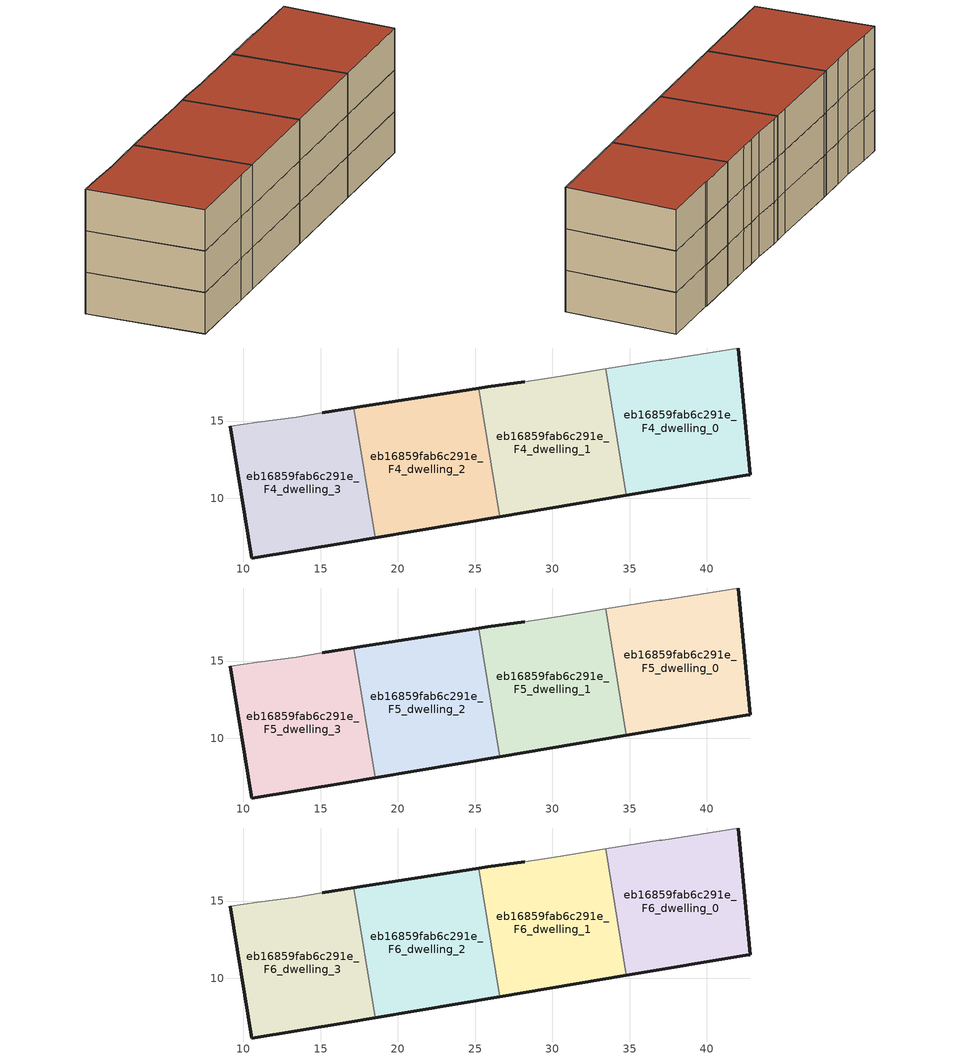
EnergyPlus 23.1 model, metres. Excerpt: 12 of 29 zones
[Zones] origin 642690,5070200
eb16859fab6c291e_F4_dwelling_0
 floor to eb16859fab6c291e_F3_dwelling_0 (EU_floor_Construction): 42.83,11.53 42.03,19.73 37.13,18.93 36.93,18.93 33.46,18.37 34.79,10.19 42.73,11.53 z12
 wall outside (EU_wall_Construction): 42.03,19.73 42.83,11.53 42.73,11.53 34.8,10.19 z12:15
 wall adiabatic (EU_wall_Construction): 33.46,18.37 36.93,18.93 37.13,18.93 42.03,19.73 z12:15
 wall to eb16859fab6c291e_F4_dwelling_1 (EU_wall_Construction): 34.8,10.19 33.46,18.37 z12:15
eb16859fab6c291e_F4_dwelling_1
 floor to eb16859fab6c291e_F3_dwelling_1 (EU_floor_Construction): 34.79,10.19 33.46,18.37 30.72,17.93 29.52,17.73 28.22,17.53 25.82,17.23 25.23,17.13 26.59,8.81 z12
 wall outside (EU_wall_Construction): 34.8,10.19 26.59,8.81 / 25.23,17.13 25.82,17.23 28.22,17.53 z12:15
 wall adiabatic (EU_wall_Construction): 28.22,17.53 29.52,17.73 30.72,17.93 33.46,18.37 z12:15
 wall to eb16859fab6c291e_F4_dwelling_2 (EU_wall_Construction): 26.59,8.81 25.23,17.13 z12:15
eb16859fab6c291e_F4_dwelling_2
 floor to eb16859fab6c291e_F3_dwelling_2 (EU_floor_Construction): 26.59,8.81 25.23,17.13 24.02,16.93 17.51,15.93 17.14,15.87 18.52,7.45 z12
 wall outside (EU_wall_Construction): 26.59,8.81 18.52,7.45 / 17.14,15.87 17.52,15.93 24.02,16.93 25.23,17.13 z12:15
 wall to eb16859fab6c291e_F4_dwelling_3 (EU_wall_Construction): 18.52,7.45 17.14,15.87 z12:15
eb16859fab6c291e_F4_dwelling_3
 floor to eb16859fab6c291e_F3_dwelling_3 (EU_floor_Construction): 18.52,7.45 17.14,15.87 15.11,15.54 13.41,15.24 10.91,14.94 9.13,14.65 10.52,6.13 16.61,7.13 z12
 wall outside (EU_wall_Construction): 15.11,15.54 17.14,15.87 / 18.52,7.45 16.61,7.13 10.52,6.13 9.13,14.65 z12:15
 wall adiabatic (EU_wall_Construction): 9.13,14.65 10.91,14.94 13.41,15.24 15.11,15.54 z12:15
eb16859fab6c291e_F5_dwelling_0
 floor to eb16859fab6c291e_F4_dwelling_0 (EU_floor_Construction): 42.83,11.53 42.03,19.73 37.13,18.93 36.93,18.93 33.46,18.37 34.79,10.19 42.73,11.53 z15
 wall outside (EU_wall_Construction): 42.03,19.73 42.83,11.53 42.73,11.53 34.8,10.19 z15:18
 wall adiabatic (EU_wall_Construction): 33.46,18.37 36.93,18.93 37.13,18.93 42.03,19.73 z15:18
 wall to eb16859fab6c291e_F5_dwelling_1 (EU_wall_Construction): 34.8,10.19 33.46,18.37 z15:18
eb16859fab6c291e_F5_dwelling_1
 floor to eb16859fab6c291e_F4_dwelling_1 (EU_floor_Construction): 34.79,10.19 33.46,18.37 30.72,17.93 29.52,17.73 28.22,17.53 25.82,17.23 25.23,17.13 26.59,8.81 z15
 wall outside (EU_wall_Construction): 34.8,10.19 26.59,8.81 / 25.23,17.13 25.82,17.23 28.22,17.53 z15:18
 wall adiabatic (EU_wall_Construction): 28.22,17.53 29.52,17.73 30.72,17.93 33.46,18.37 z15:18
 wall to eb16859fab6c291e_F5_dwelling_2 (EU_wall_Construction): 26.59,8.81 25.23,17.13 z15:18
eb16859fab6c291e_F5_dwelling_2
 floor to eb16859fab6c291e_F4_dwelling_2 (EU_floor_Construction): 26.59,8.81 25.23,17.13 24.02,16.93 17.51,15.93 17.14,15.87 18.52,7.45 z15
 wall outside (EU_wall_Construction): 26.59,8.81 18.52,7.45 / 17.14,15.87 17.52,15.93 24.02,16.93 25.23,17.13 z15:18
 wall to eb16859fab6c291e_F5_dwelling_3 (EU_wall_Construction): 18.52,7.45 17.14,15.87 z15:18
eb16859fab6c291e_F5_dwelling_3
 floor to eb16859fab6c291e_F4_dwelling_3 (EU_floor_Construction): 18.52,7.45 17.14,15.87 15.11,15.54 13.41,15.24 10.91,14.94 9.13,14.65 10.52,6.13 16.61,7.13 z15
 wall outside (EU_wall_Construction): 15.11,15.54 17.14,15.87 / 18.52,7.45 16.61,7.13 10.52,6.13 9.13,14.65 z15:18
 wall adiabatic (EU_wall_Construction): 9.13,14.65 10.91,14.94 13.41,15.24 15.11,15.54 z15:18
eb16859fab6c291e_F6_dwelling_0
 floor to eb16859fab6c291e_F5_dwelling_0 (EU_floor_Construction): 42.83,11.53 42.03,19.73 37.13,18.93 36.93,18.93 33.46,18.37 34.79,10.19 42.73,11.53 z18
 wall outside (EU_wall_Construction): 42.03,19.73 42.83,11.53 42.73,11.53 34.8,10.19 z18:21
 wall adiabatic (EU_wall_Construction): 33.46,18.37 36.93,18.93 37.13,18.93 42.03,19.73 z18:21
 wall to eb16859fab6c291e_F6_dwelling_1 (EU_wall_Construction): 34.8,10.19 33.46,18.37 z18:21
 roof outside (EU_roof_Construction): 42.03,19.73 42.83,11.53 42.73,11.53 34.8,10.19 33.46,18.37 36.93,18.93 37.13,18.93 z21
eb16859fab6c291e_F6_dwelling_1
 floor to eb16859fab6c291e_F5_dwelling_1 (EU_floor_Construction): 34.79,10.19 33.46,18.37 30.72,17.93 29.52,17.73 28.22,17.53 25.82,17.23 25.23,17.13 26.59,8.81 z18
 wall outside (EU_wall_Construction): 34.8,10.19 26.59,8.81 / 25.23,17.13 25.82,17.23 28.22,17.53 z18:21
 wall adiabatic (EU_wall_Construction): 28.22,17.53 29.52,17.73 30.72,17.93 33.46,18.37 z18:21
 wall to eb16859fab6c291e_F6_dwelling_2 (EU_wall_Construction): 26.59,8.81 25.23,17.13 z18:21
 roof outside (EU_roof_Construction): 33.46,18.37 34.8,10.19 26.59,8.81 25.23,17.13 25.82,17.23 28.22,17.53 29.52,17.73 30.72,17.93 z21
eb16859fab6c291e_F6_dwelling_2
 floor to eb16859fab6c291e_F5_dwelling_2 (EU_floor_Construction): 26.59,8.81 25.23,17.13 24.02,16.93 17.51,15.93 17.14,15.87 18.52,7.45 z18
 wall outside (EU_wall_Construction): 26.59,8.81 18.52,7.45 / 17.14,15.87 17.52,15.93 24.02,16.93 25.23,17.13 z18:21
 wall to eb16859fab6c291e_F6_dwelling_3 (EU_wall_Construction): 18.52,7.45 17.14,15.87 z18:21
 roof outside (EU_roof_Construction): 25.23,17.13 26.59,8.81 18.52,7.45 17.14,15.87 17.52,15.93 24.02,16.93 z21
eb16859fab6c291e_F6_dwelling_3
 floor to eb16859fab6c291e_F5_dwelling_3 (EU_floor_Construction): 18.52,7.45 17.14,15.87 15.11,15.54 13.41,15.24 10.91,14.94 9.13,14.65 10.52,6.13 16.61,7.13 z18
 wall outside (EU_wall_Construction): 15.11,15.54 17.14,15.87 / 18.52,7.45 16.61,7.13 10.52,6.13 9.13,14.65 z18:21
 wall adiabatic (EU_wall_Construction): 9.13,14.65 10.91,14.94 13.41,15.24 15.11,15.54 z18:21
 roof outside (EU_roof_Construction): 17.14,15.87 18.52,7.45 16.61,7.13 10.52,6.13 9.13,14.65 10.91,14.94 13.41,15.24 15.11,15.54 z21
[Building]
EU S2 Campaign: North Axis=0; Terrain=City; Solar Distribution=FullExterior
[Site:Location]
Lyon-Bron: Latitude=45.75; Longitude=5; Time Zone=1; Elevation=198
[SizingPeriod:WeatherFileDays]
AnnualSizingPeriod: Begin Month=1; Begin Day of Month=1; End Month=12; End Day of Month=31; Day of Week for Start Day=Monday; Use Weather File Daylight Saving Period=No; Use Weather File Rain and Snow Indicators=No
[MATERIAL]
EU_InternalMass_Material: Roughness=MediumRough; Thickness=0.1; Conductivity=1; Density=1800; Specific Heat=900; Thermal Absorptance=0.9; Solar Absorptance=0.7; Visible Absorptance=0.7
[MATERIAL:NOMASS] Roughness=MediumRough; Thermal Absorptance=0.9; Solar Absorptance=0.7; Visible Absorptance=0.7
Name | Thermal Resistance
EU_wall_NoMass | 0.776494
EU_roof_NoMass | 0.486893
EU_floor_NoMass | 0.421597
[CONSTRUCTION]
EU_wall_Construction: EU_wall_NoMass
EU_roof_Construction: EU_roof_NoMass
EU_floor_Construction: EU_floor_NoMass
EU_InternalMass_Construction: EU_InternalMass_Material
[ZONE] Type=1; Multiplier=1; Ceiling Height=autocalculate; Floor Area=autocalculate; Part of Total Floor Area=Yes
Name | Volume
eb16859fab6c291e_F4_dwelling_0; eb16859fab6c291e_F5_dwelling_0; eb16859fab6c291e_F6_dwelling_0 | 208.197
eb16859fab6c291e_F4_dwelling_1; eb16859fab6c291e_F5_dwelling_1; eb16859fab6c291e_F6_dwelling_1 | 208.219
eb16859fab6c291e_F4_dwelling_2; eb16859fab6c291e_F5_dwelling_2; eb16859fab6c291e_F6_dwelling_2 | 208.201
eb16859fab6c291e_F4_dwelling_3; eb16859fab6c291e_F5_dwelling_3; eb16859fab6c291e_F6_dwelling_3 | 208.21
[INTERNALMASS] Construction=EU_InternalMass_Construction
Name | Zone or ZoneList | Surface Area
eb16859fab6c291e_F4_dwelling_0_EU_InternalMass | eb16859fab6c291e_F4_dwelling_0 | 86.7494
eb16859fab6c291e_F4_dwelling_1_EU_InternalMass | eb16859fab6c291e_F4_dwelling_1 | 86.7518
eb16859fab6c291e_F4_dwelling_2_EU_InternalMass | eb16859fab6c291e_F4_dwelling_2 | 86.7534
eb16859fab6c291e_F4_dwelling_3_EU_InternalMass | eb16859fab6c291e_F4_dwelling_3 | 86.7497
eb16859fab6c291e_F5_dwelling_0_EU_InternalMass | eb16859fab6c291e_F5_dwelling_0 | 86.7494
eb16859fab6c291e_F5_dwelling_1_EU_InternalMass | eb16859fab6c291e_F5_dwelling_1 | 86.7518
eb16859fab6c291e_F5_dwelling_2_EU_InternalMass | eb16859fab6c291e_F5_dwelling_2 | 86.7534
eb16859fab6c291e_F5_dwelling_3_EU_InternalMass | eb16859fab6c291e_F5_dwelling_3 | 86.7497
eb16859fab6c291e_F6_dwelling_0_EU_InternalMass | eb16859fab6c291e_F6_dwelling_0 | 86.7494
eb16859fab6c291e_F6_dwelling_1_EU_InternalMass | eb16859fab6c291e_F6_dwelling_1 | 86.7518
eb16859fab6c291e_F6_dwelling_2_EU_InternalMass | eb16859fab6c291e_F6_dwelling_2 | 86.7534
eb16859fab6c291e_F6_dwelling_3_EU_InternalMass | eb16859fab6c291e_F6_dwelling_3 | 86.7497
[OTHEREQUIPMENT] Fuel Type=Electricity; Design Level Calculation Method=Watts/Area; Power per Zone Floor Area=1; Fraction Latent=0; Fraction Radiant=0; Fraction Lost=0; Carbon Dioxide Generation Rate=0; EndUse Subcategory=EU_Step8_InternalGains
Name | Zone or ZoneList or Space or SpaceList | Schedule
EU_Step8_InternalGain_eb16859fab6c291e_F4_dwelling_0_f000 | eb16859fab6c291e_F4_dwelling_0 | EU_Step8_GainSchedule_eb16859fab6c291e_F4_dwelling_0_f000
EU_Step8_InternalGain_eb16859fab6c291e_F4_dwelling_1_f000 | eb16859fab6c291e_F4_dwelling_1 | EU_Step8_GainSchedule_eb16859fab6c291e_F4_dwelling_1_f000
EU_Step8_InternalGain_eb16859fab6c291e_F4_dwelling_2_f000 | eb16859fab6c291e_F4_dwelling_2 | EU_Step8_GainSchedule_eb16859fab6c291e_F4_dwelling_2_f000
EU_Step8_InternalGain_eb16859fab6c291e_F4_dwelling_3_f000 | eb16859fab6c291e_F4_dwelling_3 | EU_Step8_GainSchedule_eb16859fab6c291e_F4_dwelling_3_f000
EU_Step8_InternalGain_eb16859fab6c291e_F5_dwelling_0_f000 | eb16859fab6c291e_F5_dwelling_0 | EU_Step8_GainSchedule_eb16859fab6c291e_F5_dwelling_0_f000
EU_Step8_InternalGain_eb16859fab6c291e_F5_dwelling_1_f000 | eb16859fab6c291e_F5_dwelling_1 | EU_Step8_GainSchedule_eb16859fab6c291e_F5_dwelling_1_f000
EU_Step8_InternalGain_eb16859fab6c291e_F5_dwelling_2_f000 | eb16859fab6c291e_F5_dwelling_2 | EU_Step8_GainSchedule_eb16859fab6c291e_F5_dwelling_2_f000
EU_Step8_InternalGain_eb16859fab6c291e_F5_dwelling_3_f000 | eb16859fab6c291e_F5_dwelling_3 | EU_Step8_GainSchedule_eb16859fab6c291e_F5_dwelling_3_f000
EU_Step8_InternalGain_eb16859fab6c291e_F6_dwelling_0_f000 | eb16859fab6c291e_F6_dwelling_0 | EU_Step8_GainSchedule_eb16859fab6c291e_F6_dwelling_0_f000
EU_Step8_InternalGain_eb16859fab6c291e_F6_dwelling_1_f000 | eb16859fab6c291e_F6_dwelling_1 | EU_Step8_GainSchedule_eb16859fab6c291e_F6_dwelling_1_f000
EU_Step8_InternalGain_eb16859fab6c291e_F6_dwelling_2_f000 | eb16859fab6c291e_F6_dwelling_2 | EU_Step8_GainSchedule_eb16859fab6c291e_F6_dwelling_2_f000
EU_Step8_InternalGain_eb16859fab6c291e_F6_dwelling_3_f000 | eb16859fab6c291e_F6_dwelling_3 | EU_Step8_GainSchedule_eb16859fab6c291e_F6_dwelling_3_f000
[ZONEVENTILATION:DESIGNFLOWRATE] Schedule=EU_AlwaysOn; Design Flow Rate Calculation Method=AirChanges/Hour; Air Changes per Hour=0.693814; Ventilation Type=Natural; Fan Pressure Rise=0; Fan Total Efficiency=1; Constant Term Coefficient=1; Temperature Term Coefficient=0; Velocity Term Coefficient=0; Velocity Squared Term Coefficient=0; Minimum Indoor Temperature=-100; Maximum Indoor Temperature=100; Delta Temperature=-100; Minimum Outdoor Temperature=-100; Maximum Outdoor Temperature=100; Maximum Wind Speed=40
Name | Zone or ZoneList or Space or SpaceList
EU_ConstantAir_eb16859fab6c291e_F4_dwelling_0 | eb16859fab6c291e_F4_dwelling_0
EU_ConstantAir_eb16859fab6c291e_F4_dwelling_1 | eb16859fab6c291e_F4_dwelling_1
EU_ConstantAir_eb16859fab6c291e_F4_dwelling_2 | eb16859fab6c291e_F4_dwelling_2
EU_ConstantAir_eb16859fab6c291e_F4_dwelling_3 | eb16859fab6c291e_F4_dwelling_3
EU_ConstantAir_eb16859fab6c291e_F5_dwelling_0 | eb16859fab6c291e_F5_dwelling_0
EU_ConstantAir_eb16859fab6c291e_F5_dwelling_1 | eb16859fab6c291e_F5_dwelling_1
EU_ConstantAir_eb16859fab6c291e_F5_dwelling_2 | eb16859fab6c291e_F5_dwelling_2
EU_ConstantAir_eb16859fab6c291e_F5_dwelling_3 | eb16859fab6c291e_F5_dwelling_3
EU_ConstantAir_eb16859fab6c291e_F6_dwelling_0 | eb16859fab6c291e_F6_dwelling_0
EU_ConstantAir_eb16859fab6c291e_F6_dwelling_1 | eb16859fab6c291e_F6_dwelling_1
EU_ConstantAir_eb16859fab6c291e_F6_dwelling_2 | eb16859fab6c291e_F6_dwelling_2
EU_ConstantAir_eb16859fab6c291e_F6_dwelling_3 | eb16859fab6c291e_F6_dwelling_3
[HVACTEMPLATE:ZONE:IDEALLOADSAIRSYSTEM] System Availability Schedule=EU_AlwaysOn; Maximum Heating Supply Air Temperature=50; Minimum Cooling Supply Air Temperature=13; Maximum Heating Supply Air Humidity Ratio=0.0156; Minimum Cooling Supply Air Humidity Ratio=0.0077; Heating Limit=NoLimit; Cooling Limit=NoLimit; Heating Availability Schedule=EU_AlwaysOn; Cooling Availability Schedule=EU_CoolingOff; Dehumidification Control Type=ConstantSensibleHeatRatio; Cooling Sensible Heat Ratio=0.7; Dehumidification Setpoint=60; Humidification Control Type=None; Humidification Setpoint=30; Outdoor Air Method=None; Outdoor Air Flow Rate per Person=0.00944; Outdoor Air Flow Rate per Zone Floor Area=0; Outdoor Air Flow Rate per Zone=0; Demand Controlled Ventilation Type=None; Outdoor Air Economizer Type=NoEconomizer; Heat Recovery Type=None; Sensible Heat Recovery Effectiveness=0.7; Latent Heat Recovery Effectiveness=0.65
Name | Template Thermostat
eb16859fab6c291e_F4_dwelling_0 | EU_HeatOnly_eb16859fab6c291e_F4_dwelling_0
eb16859fab6c291e_F4_dwelling_1 | EU_HeatOnly_eb16859fab6c291e_F4_dwelling_1
eb16859fab6c291e_F4_dwelling_2 | EU_HeatOnly_eb16859fab6c291e_F4_dwelling_2
eb16859fab6c291e_F4_dwelling_3 | EU_HeatOnly_eb16859fab6c291e_F4_dwelling_3
eb16859fab6c291e_F5_dwelling_0 | EU_HeatOnly_eb16859fab6c291e_F5_dwelling_0
eb16859fab6c291e_F5_dwelling_1 | EU_HeatOnly_eb16859fab6c291e_F5_dwelling_1
eb16859fab6c291e_F5_dwelling_2 | EU_HeatOnly_eb16859fab6c291e_F5_dwelling_2
eb16859fab6c291e_F5_dwelling_3 | EU_HeatOnly_eb16859fab6c291e_F5_dwelling_3
eb16859fab6c291e_F6_dwelling_0 | EU_HeatOnly_eb16859fab6c291e_F6_dwelling_0
eb16859fab6c291e_F6_dwelling_1 | EU_HeatOnly_eb16859fab6c291e_F6_dwelling_1
eb16859fab6c291e_F6_dwelling_2 | EU_HeatOnly_eb16859fab6c291e_F6_dwelling_2
eb16859fab6c291e_F6_dwelling_3 | EU_HeatOnly_eb16859fab6c291e_F6_dwelling_3
[SIZING:ZONE] Zone Cooling Design Supply Air Temperature Input Method=SupplyAirTemperature; Zone Cooling Design Supply Air Temperature=13; Zone Heating Design Supply Air Temperature Input Method=SupplyAirTemperature; Zone Heating Design Supply Air Temperature=50; Zone Cooling Design Supply Air Humidity Ratio=0.008; Zone Heating Design Supply Air Humidity Ratio=0.008; Cooling Design Air Flow Method=DesignDay; Cooling Design Air Flow Rate=0; Cooling Minimum Air Flow per Zone Floor Area=0.000762; Cooling Minimum Air Flow=0; Cooling Minimum Air Flow Fraction=0.2; Heating Design Air Flow Method=DesignDay; Heating Design Air Flow Rate=0; Heating Maximum Air Flow per Zone Floor Area=0.002032; Heating Maximum Air Flow=0.141576; Heating Maximum Air Flow Fraction=0.3; Account for Dedicated Outdoor Air System=No; Dedicated Outdoor Air System Control Strategy=NeutralSupplyAir; Dedicated Outdoor Air Low Setpoint Temperature for Design=autosize; Dedicated Outdoor Air High Setpoint Temperature for Design=autosize; Zone Load Sizing Method=Sensible Load Only No Latent Load; Zone Latent Cooling Design Supply Air Humidity Ratio Input Method=HumidityRatioDifference; Zone Cooling Design Supply Air Humidity Ratio Difference=0.005; Zone Latent Heating Design Supply Air Humidity Ratio Input Method=HumidityRatioDifference; Zone Humidification Design Supply Air Humidity Ratio Difference=0.005
eb16859fab6c291e_F4_dwelling_0; eb16859fab6c291e_F4_dwelling_1; eb16859fab6c291e_F4_dwelling_2; eb16859fab6c291e_F4_dwelling_3; eb16859fab6c291e_F5_dwelling_0; eb16859fab6c291e_F5_dwelling_1; eb16859fab6c291e_F5_dwelling_2; eb16859fab6c291e_F5_dwelling_3; eb16859fab6c291e_F6_dwelling_0; eb16859fab6c291e_F6_dwelling_1; eb16859fab6c291e_F6_dwelling_2; eb16859fab6c291e_F6_dwelling_3
[SCHEDULE:CONSTANT]
Name | Hourly Value
EU_AlwaysOn | 1
EU_CoolingOff | 0
[SCHEDULE:FILE] Column Number=1; Rows to Skip at Top=0; Number of Hours of Data=8760; Column Separator=Comma; Interpolate to Timestep=No; Minutes per Item=60; Adjust Schedule for Daylight Savings=Yes
Name | File
EU_Step8_GainSchedule_eb16859fab6c291e_F4_dwelling_0_f000 | ../../schedules/eb16859fab6c291e/eb16859fab6c291e_F4_dwelling_0_f000_gain.csv
EU_Step8_GainSchedule_eb16859fab6c291e_F4_dwelling_1_f000 | ../../schedules/eb16859fab6c291e/eb16859fab6c291e_F4_dwelling_1_f000_gain.csv
EU_Step8_GainSchedule_eb16859fab6c291e_F4_dwelling_2_f000 | ../../schedules/eb16859fab6c291e/eb16859fab6c291e_F4_dwelling_2_f000_gain.csv
EU_Step8_GainSchedule_eb16859fab6c291e_F4_dwelling_3_f000 | ../../schedules/eb16859fab6c291e/eb16859fab6c291e_F4_dwelling_3_f000_gain.csv
EU_Step8_GainSchedule_eb16859fab6c291e_F5_dwelling_0_f000 | ../../schedules/eb16859fab6c291e/eb16859fab6c291e_F5_dwelling_0_f000_gain.csv
EU_Step8_GainSchedule_eb16859fab6c291e_F5_dwelling_1_f000 | ../../schedules/eb16859fab6c291e/eb16859fab6c291e_F5_dwelling_1_f000_gain.csv
EU_Step8_GainSchedule_eb16859fab6c291e_F5_dwelling_2_f000 | ../../schedules/eb16859fab6c291e/eb16859fab6c291e_F5_dwelling_2_f000_gain.csv
EU_Step8_GainSchedule_eb16859fab6c291e_F5_dwelling_3_f000 | ../../schedules/eb16859fab6c291e/eb16859fab6c291e_F5_dwelling_3_f000_gain.csv
EU_Step8_GainSchedule_eb16859fab6c291e_F6_dwelling_0_f000 | ../../schedules/eb16859fab6c291e/eb16859fab6c291e_F6_dwelling_0_f000_gain.csv
EU_Step8_GainSchedule_eb16859fab6c291e_F6_dwelling_1_f000 | ../../schedules/eb16859fab6c291e/eb16859fab6c291e_F6_dwelling_1_f000_gain.csv
EU_Step8_GainSchedule_eb16859fab6c291e_F6_dwelling_2_f000 | ../../schedules/eb16859fab6c291e/eb16859fab6c291e_F6_dwelling_2_f000_gain.csv
EU_Step8_GainSchedule_eb16859fab6c291e_F6_dwelling_3_f000 | ../../schedules/eb16859fab6c291e/eb16859fab6c291e_F6_dwelling_3_f000_gain.csv
